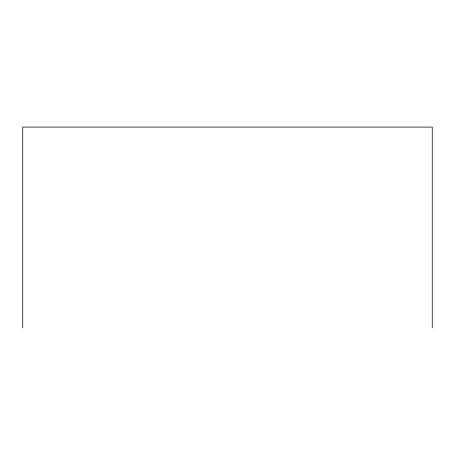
<?xml version="1.0" encoding="UTF-8"?>
<svg xmlns="http://www.w3.org/2000/svg" width="455" height="455" viewBox="0 0 455 455"><rect width="100%" height="100%" fill="white"/><g stroke="black" fill="none" stroke-linecap="round" stroke-linejoin="round"><path stroke-width="0.68" d="M432.25 327.918L432.25 127.081L22.75 127.081L22.75 327.918"/></g></svg>
